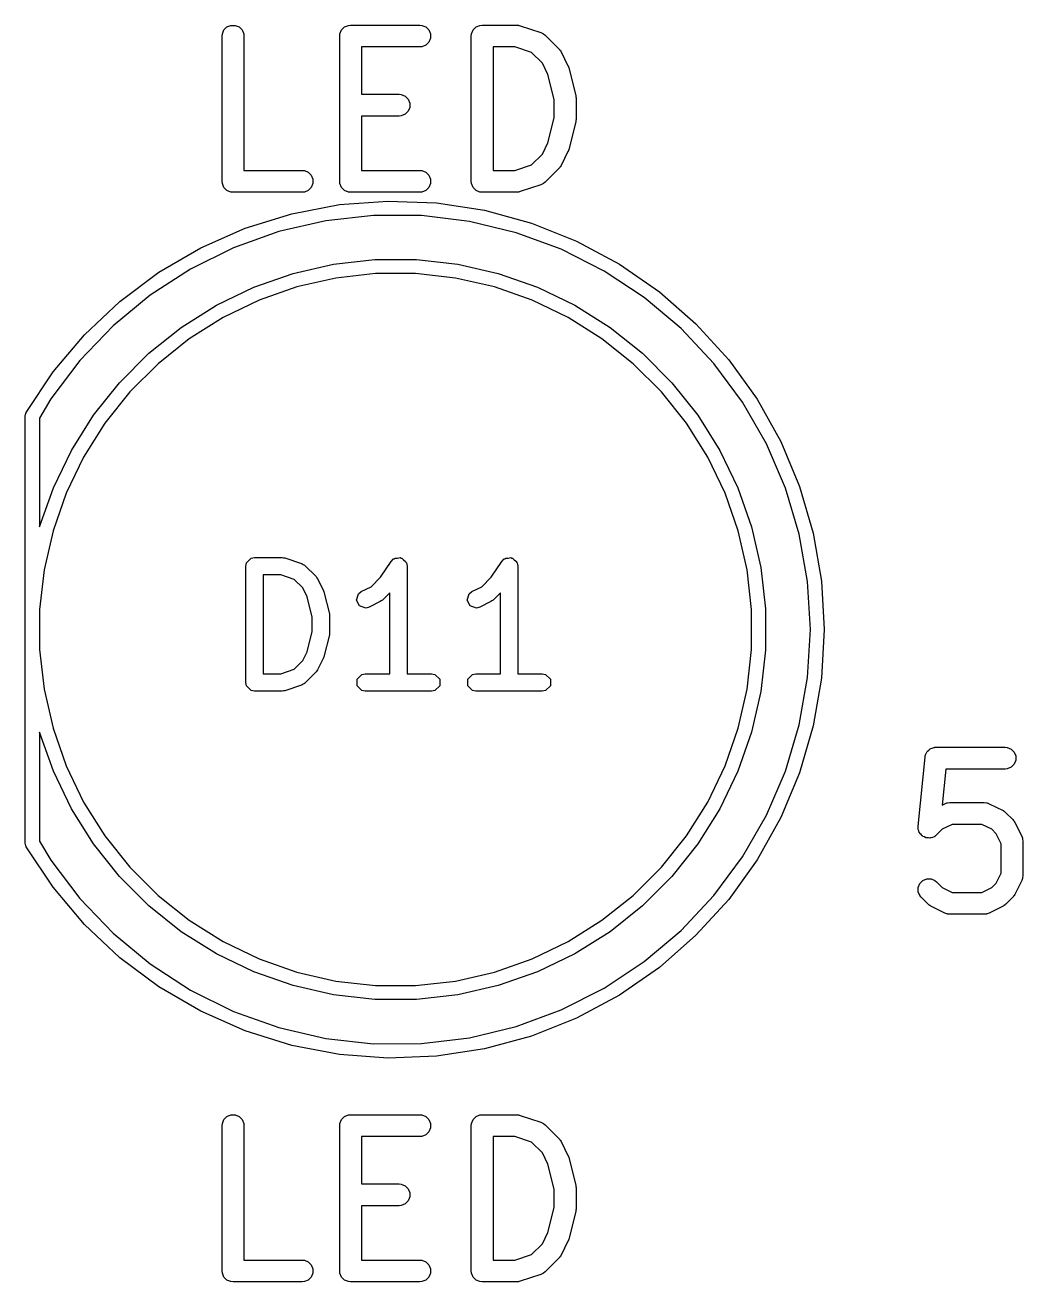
# Model space of a CAD drawing. Header units: millimetres. Extents: x 129 to 276, y -185 to -58.
# Drawn here: x 215.72 to 222.59, y -80.74 to -72.09 of the extents above; entities that cross this region are included whole.
import ezdxf

# ---------------------------------------------------------------- set-up
doc = ezdxf.new("R2010")
doc.units = ezdxf.units.MM
doc.layers.add('F.Fab', color=9, linetype='CONTINUOUS', true_color=0xafafaf)

msp = doc.modelspace()

# ---------------------------------------------------------------- linework, layer by layer
at = {"layer": 'F.Fab', "linetype": 'CONTINUOUS'}
for p, q in [((217.077393, -72.150187), (217.088592, -72.123151)), ((217.088592, -72.123151), (217.109284, -72.102459)), ((217.109284, -72.102459), (217.13632, -72.09126)), ((217.13632, -72.09126), (217.165584, -72.09126)), ((217.165584, -72.09126), (217.19262, -72.102459)), ((217.19262, -72.102459), (217.213312, -72.123151)), ((217.213312, -72.123151), (217.224511, -72.150187)), ((217.886917, -72.150187), (217.898116, -72.123151)), ((217.898116, -72.123151), (217.918808, -72.102459)), ((217.918808, -72.102459), (217.945844, -72.09126)), ((217.945844, -72.09126), (217.960476, -72.089819)), ((217.960476, -72.089819), (218.436666, -72.089819)), ((218.436666, -72.089819), (218.451298, -72.09126)), ((218.451298, -72.09126), (218.478334, -72.102459)), ((218.478334, -72.102459), (218.499026, -72.123151)), ((218.499026, -72.123151), (218.510225, -72.150187)), ((218.791679, -72.150187), (218.802878, -72.123151)), ((218.802878, -72.123151), (218.82357, -72.102459)), ((218.82357, -72.102459), (218.850606, -72.09126)), ((218.850606, -72.09126), (218.865238, -72.089819)), ((218.865238, -72.089819), (219.103333, -72.089819)), ((219.103333, -72.089819), (219.110738, -72.090548)), ((219.110738, -72.090548), (219.112713, -72.090408)), ((219.112713, -72.090408), (219.11531, -72.090998)), ((219.11531, -72.090998), (219.117965, -72.09126)), ((219.117965, -72.09126), (219.119796, -72.092018)), ((219.119796, -72.092018), (219.12705, -72.093668)), ((219.12705, -72.093668), (219.269907, -72.141287)), ((217.075952, -72.164819), (217.077393, -72.150187)), ((217.075952, -73.164819), (217.075952, -72.164819)), ((217.224511, -72.150187), (217.225952, -72.164819)), ((217.225952, -72.164819), (217.225952, -73.089819)), ((217.885476, -72.164819), (217.886917, -72.150187)), ((217.885476, -73.164819), (217.885476, -72.164819)), ((218.478334, -72.227179), (218.451298, -72.238378)), ((218.499026, -72.206487), (218.478334, -72.227179)), ((218.510225, -72.179451), (218.499026, -72.206487)), ((218.510225, -72.150187), (218.510225, -72.179451)), ((218.790238, -72.164819), (218.791679, -72.150187)), ((218.790238, -73.164819), (218.790238, -72.164819)), ((219.269907, -72.141287), (219.283332, -72.147281)), ((219.283332, -72.147281), (219.285367, -72.149046)), ((219.285367, -72.149046), (219.287858, -72.150078)), ((219.287858, -72.150078), (219.299223, -72.159405)), ((219.299223, -72.159405), (219.394461, -72.254643)), ((218.436666, -72.239819), (218.035476, -72.239819)), ((218.035476, -72.239819), (218.035476, -72.566009)), ((218.451298, -72.238378), (218.436666, -72.239819)), ((219.091163, -72.239819), (218.940238, -72.239819)), ((218.940238, -72.239819), (218.940238, -73.089819)), ((219.205676, -72.27799), (219.091163, -72.239819)), ((219.279789, -72.352103), (219.205676, -72.27799)), ((219.394461, -72.254643), (219.399181, -72.260393)), ((219.399181, -72.260393), (219.400678, -72.261692)), ((219.400678, -72.261692), (219.402097, -72.263946)), ((219.402097, -72.263946), (219.403789, -72.266008)), ((219.403789, -72.266008), (219.404547, -72.26784)), ((219.404547, -72.26784), (219.40851, -72.274135)), ((219.40851, -72.274135), (219.456129, -72.369373)), ((219.318282, -72.42909), (219.279789, -72.352103)), ((219.456129, -72.369373), (219.456538, -72.370442)), ((219.456538, -72.370442), (219.456861, -72.370878)), ((219.456861, -72.370878), (219.459053, -72.377014)), ((219.459053, -72.377014), (219.461384, -72.383104)), ((219.461384, -72.383104), (219.461422, -72.383644)), ((219.461422, -72.383644), (219.461808, -72.384724)), ((219.461808, -72.384724), (219.509427, -72.5752)), ((219.361666, -72.602624), (219.318282, -72.42909)), ((218.035476, -72.566009), (218.293809, -72.566009)), ((218.293809, -72.566009), (218.308441, -72.56745)), ((218.308441, -72.56745), (218.335477, -72.578649)), ((218.335477, -72.578649), (218.356169, -72.599341)), ((218.356169, -72.599341), (218.367368, -72.626377)), ((218.367368, -72.655641), (218.356169, -72.682677)), ((218.367368, -72.626377), (218.367368, -72.655641)), ((219.361666, -72.727013), (219.361666, -72.602624)), ((219.509427, -72.5752), (219.509802, -72.577736)), ((219.509802, -72.577736), (219.510225, -72.578758)), ((219.510225, -72.578758), (219.510767, -72.58427)), ((219.510767, -72.58427), (219.511577, -72.589744)), ((219.511577, -72.589744), (219.511414, -72.590836)), ((219.511414, -72.590836), (219.511666, -72.59339)), ((219.511666, -72.59339), (219.511666, -72.736247)), ((218.293809, -72.716009), (218.035476, -72.716009)), ((218.035476, -72.716009), (218.035476, -73.089819)), ((218.308441, -72.714568), (218.293809, -72.716009)), ((218.335477, -72.703369), (218.308441, -72.714568)), ((218.356169, -72.682677), (218.335477, -72.703369)), ((219.318282, -72.900547), (219.361666, -72.727013)), ((219.510767, -72.745366), (219.510225, -72.750879)), ((219.511577, -72.739893), (219.510767, -72.745366)), ((219.511666, -72.736247), (219.511414, -72.7388)), ((219.511414, -72.7388), (219.511577, -72.739893)), ((219.509427, -72.754437), (219.461808, -72.944913)), ((219.509802, -72.7519), (219.509427, -72.754437)), ((219.510225, -72.750879), (219.509802, -72.7519)), ((219.279788, -72.977534), (219.318282, -72.900547)), ((219.205676, -73.051647), (219.279788, -72.977534)), ((219.456129, -72.960264), (219.40851, -73.055502)), ((219.456538, -72.959194), (219.456129, -72.960264)), ((219.456861, -72.958759), (219.456538, -72.959194)), ((219.459053, -72.952622), (219.456861, -72.958759)), ((219.461384, -72.946533), (219.459053, -72.952622)), ((219.461422, -72.945992), (219.461384, -72.946533)), ((219.461808, -72.944913), (219.461422, -72.945992)), ((217.225952, -73.089819), (217.627142, -73.089819)), ((217.627142, -73.089819), (217.641774, -73.09126)), ((217.641774, -73.09126), (217.66881, -73.102459)), ((218.035476, -73.089819), (218.436666, -73.089819)), ((218.436666, -73.089819), (218.451298, -73.09126)), ((218.451298, -73.09126), (218.478334, -73.102459)), ((218.940238, -73.089819), (219.091163, -73.089819)), ((219.091163, -73.089819), (219.205676, -73.051647)), ((219.394462, -73.074993), (219.299223, -73.170233)), ((219.399179, -73.069244), (219.394462, -73.074993)), ((219.400678, -73.067945), (219.399179, -73.069244)), ((219.402099, -73.065686), (219.400678, -73.067945)), ((219.403789, -73.063628), (219.402099, -73.065686)), ((219.404546, -73.061798), (219.403789, -73.063628)), ((219.40851, -73.055502), (219.404546, -73.061798)), ((217.077393, -73.179451), (217.075952, -73.164819)), ((217.66881, -73.102459), (217.689502, -73.123151)), ((217.689502, -73.123151), (217.700701, -73.150187)), ((217.700701, -73.150187), (217.700701, -73.179451)), ((217.886917, -73.179451), (217.885476, -73.164819)), ((218.478334, -73.102459), (218.499026, -73.123151)), ((218.499026, -73.123151), (218.510225, -73.150187)), ((218.510225, -73.150187), (218.510225, -73.179451)), ((218.791679, -73.179451), (218.790238, -73.164819)), ((219.299223, -73.170233), (219.287858, -73.17956)), ((217.088592, -73.206487), (217.077393, -73.179451)), ((217.109284, -73.227179), (217.088592, -73.206487)), ((217.13632, -73.238378), (217.109284, -73.227179)), ((217.150952, -73.239819), (217.13632, -73.238378)), ((217.627142, -73.239819), (217.150952, -73.239819)), ((217.641774, -73.238378), (217.627142, -73.239819)), ((217.66881, -73.227179), (217.641774, -73.238378)), ((217.689502, -73.206487), (217.66881, -73.227179)), ((217.700701, -73.179451), (217.689502, -73.206487)), ((217.898116, -73.206487), (217.886917, -73.179451)), ((217.918808, -73.227179), (217.898116, -73.206487)), ((217.945844, -73.238378), (217.918808, -73.227179)), ((217.960476, -73.239819), (217.945844, -73.238378)), ((218.436666, -73.239819), (217.960476, -73.239819)), ((218.451298, -73.238378), (218.436666, -73.239819)), ((218.478334, -73.227179), (218.451298, -73.238378)), ((218.499026, -73.206487), (218.478334, -73.227179)), ((218.510225, -73.179451), (218.499026, -73.206487)), ((218.802878, -73.206487), (218.791679, -73.179451)), ((218.82357, -73.227179), (218.802878, -73.206487)), ((218.850606, -73.238378), (218.82357, -73.227179)), ((218.865238, -73.239819), (218.850606, -73.238378)), ((219.103333, -73.239819), (218.865238, -73.239819)), ((219.110738, -73.239089), (219.103333, -73.239819)), ((219.112713, -73.23923), (219.110738, -73.239089)), ((219.11531, -73.238639), (219.112713, -73.23923)), ((219.117965, -73.238378), (219.11531, -73.238639)), ((219.119796, -73.237619), (219.117965, -73.238378)), ((219.12705, -73.23597), (219.119796, -73.237619)), ((219.269907, -73.188351), (219.12705, -73.23597)), ((219.283332, -73.182357), (219.269907, -73.188351)), ((219.285367, -73.180591), (219.283332, -73.182357)), ((219.287858, -73.17956), (219.285367, -73.180591)), ((217.554604, -73.388059), (217.883294, -73.325456)), ((217.883294, -73.325456), (218.216959, -73.300477)), ((218.216959, -73.300477), (218.551306, -73.313443)), ((218.551306, -73.313443), (218.882034, -73.364187)), ((217.235117, -73.48748), (217.554604, -73.388059)), ((217.789002, -73.435982), (217.466523, -73.510569)), ((218.117946, -73.399222), (217.789002, -73.435982)), ((218.448934, -73.400783), (218.117946, -73.399222)), ((218.777517, -73.440644), (218.448934, -73.400783)), ((218.882034, -73.364187), (219.204888, -73.452057)), ((216.928945, -73.62244), (217.235117, -73.48748)), ((217.466523, -73.510569), (217.154846, -73.621981)), ((219.099277, -73.518269), (218.777517, -73.440644)), ((219.40989, -73.632615), (219.099277, -73.518269)), ((219.204888, -73.452057), (219.515716, -73.575922)), ((219.515716, -73.575922), (219.810517, -73.734189)), ((216.640024, -73.791204), (216.928945, -73.62244)), ((217.154846, -73.621981), (216.858158, -73.768719)), ((219.705181, -73.782144), (219.40989, -73.632615)), ((216.858158, -73.768719), (216.580449, -73.948811)), ((217.564069, -73.799661), (217.842859, -73.736029)), ((217.842859, -73.736029), (218.12702, -73.704012)), ((218.12702, -73.704012), (218.41298, -73.704012)), ((218.41298, -73.704012), (218.697141, -73.736029)), ((218.697141, -73.736029), (218.975931, -73.799661)), ((219.981179, -73.964848), (219.705181, -73.782144)), ((219.810517, -73.734189), (220.0855, -73.924821)), ((216.372073, -73.991599), (216.640024, -73.791204)), ((217.294157, -73.894107), (217.564069, -73.799661)), ((217.858963, -73.830811), (217.590684, -73.892043)), ((218.132411, -73.8), (217.858963, -73.830811)), ((218.407589, -73.8), (218.132411, -73.8)), ((218.681037, -73.830811), (218.407589, -73.8)), ((218.949316, -73.892043), (218.681037, -73.830811)), ((218.975931, -73.799661), (219.245843, -73.894107)), ((216.580449, -73.948811), (216.325452, -74.159836)), ((217.036517, -74.01818), (217.294157, -73.894107)), ((217.590684, -73.892043), (217.330948, -73.982929)), ((219.209052, -73.982929), (218.949316, -73.892043)), ((219.245843, -73.894107), (219.503483, -74.01818)), ((220.0855, -73.924821), (220.337127, -74.145366)), ((216.128538, -74.221049), (216.372073, -73.991599)), ((216.794388, -74.17032), (217.036517, -74.01818)), ((217.330948, -73.982929), (217.083022, -74.102324)), ((219.456978, -74.102324), (219.209052, -73.982929)), ((219.503483, -74.01818), (219.745612, -74.17032)), ((220.234175, -74.178268), (219.981179, -73.964848)), ((217.083022, -74.102324), (216.850022, -74.248728)), ((219.689978, -74.248728), (219.456978, -74.102324)), ((216.325452, -74.159836), (216.096593, -74.398958)), ((216.570816, -74.348612), (216.794388, -74.17032)), ((219.745612, -74.17032), (219.969184, -74.348612)), ((220.460768, -74.419538), (220.234175, -74.178268)), ((220.337127, -74.145366), (220.562161, -74.392986)), ((215.912553, -74.4766), (216.128538, -74.221049)), ((216.850022, -74.248728), (216.634879, -74.420299)), ((219.905121, -74.420299), (219.689978, -74.248728)), ((216.368612, -74.550816), (216.570816, -74.348612)), ((219.969184, -74.348612), (220.171388, -74.550816)), ((216.096593, -74.398958), (215.89695, -74.662962)), ((216.634879, -74.420299), (216.440299, -74.614879)), ((220.099701, -74.614879), (219.905121, -74.420299)), ((220.657912, -74.685414), (220.460768, -74.419538)), ((220.562161, -74.392986), (220.757706, -74.664497)), ((215.726897, -74.754966), (215.912553, -74.4766)), ((216.19032, -74.774388), (216.368612, -74.550816)), ((220.171388, -74.550816), (220.34968, -74.774388)), ((216.440299, -74.614879), (216.268728, -74.830022)), ((220.271272, -74.830022), (220.099701, -74.614879)), ((215.89695, -74.662962), (215.82, -74.793909)), ((220.822957, -74.97232), (220.657912, -74.685414)), ((220.757706, -74.664497), (220.921247, -74.956405)), ((215.72, -74.780306), (215.723806, -74.761172)), ((215.72, -77.719694), (215.72, -74.780306)), ((215.723806, -74.761172), (215.726014, -74.758963)), ((215.726014, -74.758963), (215.726897, -74.754966)), ((215.82, -74.793909), (215.82, -75.5431)), ((216.03818, -75.016517), (216.19032, -74.774388)), ((220.34968, -74.774388), (220.50182, -75.016517)), ((216.268728, -74.830022), (216.122324, -75.063022)), ((220.417676, -75.063022), (220.271272, -74.830022)), ((220.953684, -75.276402), (220.822957, -74.97232)), ((220.921247, -74.956405), (221.050681, -75.264955)), ((215.914107, -75.274157), (216.03818, -75.016517)), ((216.122324, -75.063022), (216.002929, -75.310948)), ((220.537071, -75.310948), (220.417676, -75.063022)), ((220.50182, -75.016517), (220.625893, -75.274157)), ((215.82, -75.5431), (215.914107, -75.274157)), ((216.002929, -75.310948), (215.912043, -75.570684)), ((220.627957, -75.570684), (220.537071, -75.310948)), ((220.625893, -75.274157), (220.720339, -75.544069)), ((221.048337, -75.593572), (220.953684, -75.276402)), ((221.050681, -75.264955), (221.144342, -75.586178)), ((215.912043, -75.570684), (215.850811, -75.838963)), ((220.689189, -75.838963), (220.627957, -75.570684)), ((220.720339, -75.544069), (220.783971, -75.822859)), ((221.105642, -75.919565), (221.048337, -75.593572)), ((221.144342, -75.586178), (221.201024, -75.91594)), ((217.243138, -75.790894), (217.27561, -75.758422)), ((217.27561, -75.758422), (217.298571, -75.753855)), ((217.298571, -75.753855), (217.489047, -75.753855)), ((217.489047, -75.753855), (217.49848, -75.755731)), ((217.49848, -75.755731), (217.508021, -75.756934)), ((217.508021, -75.756934), (217.622307, -75.795029)), ((218.239124, -75.780573), (218.255661, -75.764001)), ((218.255661, -75.764001), (218.261718, -75.762789)), ((218.261718, -75.762789), (218.266086, -75.758422)), ((218.266086, -75.758422), (218.283559, -75.758422)), ((218.283559, -75.758422), (218.300691, -75.754996)), ((218.300691, -75.754996), (218.30583, -75.758422)), ((218.30583, -75.758422), (218.312008, -75.758422)), ((218.312008, -75.758422), (218.324363, -75.770777)), ((218.324363, -75.770777), (218.338901, -75.780469)), ((219.001029, -75.780573), (219.017566, -75.764001)), ((219.017566, -75.764001), (219.023623, -75.762789)), ((219.023623, -75.762789), (219.027991, -75.758422)), ((219.027991, -75.758422), (219.045464, -75.758422)), ((219.045464, -75.758422), (219.062596, -75.754996)), ((219.062596, -75.754996), (219.067735, -75.758422)), ((219.067735, -75.758422), (219.073913, -75.758422)), ((219.073913, -75.758422), (219.086268, -75.770777)), ((219.086268, -75.770777), (219.100806, -75.780469)), ((215.850811, -75.838963), (215.82, -76.112411)), ((217.238571, -75.813855), (217.243138, -75.790894)), ((217.238571, -76.613855), (217.238571, -75.813855)), ((217.622307, -75.795029), (217.624917, -75.796517)), ((217.624917, -75.796517), (217.626294, -75.796517)), ((217.626294, -75.796517), (217.634283, -75.801855)), ((217.634283, -75.801855), (217.642645, -75.806622)), ((217.642645, -75.806622), (217.643261, -75.807855)), ((217.643261, -75.807855), (217.645759, -75.809524)), ((217.645759, -75.809524), (217.721949, -75.885714)), ((218.166227, -75.889916), (218.239124, -75.780573)), ((218.338901, -75.780469), (218.340112, -75.786526)), ((218.340112, -75.786526), (218.34448, -75.790894)), ((218.34448, -75.790894), (218.349047, -75.813855)), ((218.349047, -75.813855), (218.349047, -76.553855)), ((218.928132, -75.889916), (219.001029, -75.780573)), ((219.100806, -75.780469), (219.102017, -75.786526)), ((219.102017, -75.786526), (219.106385, -75.790894)), ((219.106385, -75.790894), (219.110952, -75.813855)), ((219.110952, -75.813855), (219.110952, -76.553855)), ((220.72, -76.112411), (220.689189, -75.838963)), ((220.783971, -75.822859), (220.815988, -76.10702)), ((217.47931, -75.873855), (217.358571, -75.873855)), ((217.358571, -75.873855), (217.358571, -76.553855)), ((217.570923, -75.904392), (217.47931, -75.873855)), ((217.630209, -75.963678), (217.570923, -75.904392)), ((217.721949, -75.885714), (217.727286, -75.893701)), ((217.727286, -75.893701), (217.733189, -75.901307)), ((217.733189, -75.901307), (217.771284, -75.977499)), ((218.101124, -75.955019), (218.166227, -75.889916)), ((218.863029, -75.955019), (218.928132, -75.889916)), ((221.12483, -76.25), (221.105642, -75.919565)), ((221.201024, -75.91594), (221.22, -76.25)), ((217.661008, -76.025276), (217.630209, -75.963678)), ((217.695714, -76.164096), (217.661008, -76.025276)), ((217.771284, -75.977499), (217.77302, -75.983838)), ((217.77302, -75.983838), (217.775826, -75.989779)), ((217.775826, -75.989779), (217.813923, -76.14216)), ((218.000626, -76.046679), (218.015148, -76.003113)), ((218.015148, -76.003113), (218.033642, -75.98876)), ((218.033642, -75.98876), (218.101124, -75.955019)), ((218.229047, -75.996802), (218.179093, -76.046757)), ((218.229047, -76.553855), (218.229047, -75.996802)), ((218.762531, -76.046679), (218.777053, -76.003113)), ((218.777053, -76.003113), (218.795547, -75.98876)), ((218.795547, -75.98876), (218.863029, -75.955019)), ((218.990952, -75.996802), (218.940998, -76.046757)), ((218.990952, -76.553855), (218.990952, -75.996802)), ((215.82, -76.112411), (215.82, -76.387589)), ((218.021162, -76.087753), (218.000626, -76.046679)), ((218.064728, -76.102275), (218.021162, -76.087753)), ((218.087308, -76.096092), (218.064728, -76.102275)), ((218.163499, -76.057997), (218.087308, -76.096092)), ((218.171098, -76.052099), (218.163499, -76.057997)), ((218.179093, -76.046757), (218.171098, -76.052099)), ((218.783067, -76.087753), (218.762531, -76.046679)), ((218.826633, -76.102275), (218.783067, -76.087753)), ((218.849213, -76.096092), (218.826633, -76.102275)), ((218.925404, -76.057997), (218.849213, -76.096092)), ((218.933003, -76.052099), (218.925404, -76.057997)), ((218.940998, -76.046757), (218.933003, -76.052099)), ((220.72, -76.387589), (220.72, -76.112411)), ((220.815988, -76.10702), (220.815988, -76.39298)), ((217.695714, -76.263613), (217.695714, -76.164096)), ((217.813923, -76.14216), (217.81428, -76.149504)), ((217.81428, -76.149504), (217.815714, -76.156712)), ((217.815714, -76.156712), (217.815714, -76.270998)), ((217.661008, -76.402432), (217.695714, -76.263613)), ((217.813923, -76.28555), (217.775826, -76.437931)), ((217.81428, -76.278205), (217.813923, -76.28555)), ((217.815714, -76.270998), (217.81428, -76.278205)), ((221.105642, -76.580435), (221.12483, -76.25)), ((221.22, -76.25), (221.201024, -76.58406)), ((215.82, -76.387589), (215.850811, -76.661037)), ((217.570921, -76.523318), (217.63021, -76.46403)), ((217.63021, -76.46403), (217.661008, -76.402432)), ((217.771284, -76.450212), (217.733189, -76.526402)), ((217.77302, -76.44387), (217.771284, -76.450212)), ((217.775826, -76.437931), (217.77302, -76.44387)), ((220.689189, -76.661037), (220.72, -76.387589)), ((220.815988, -76.39298), (220.783971, -76.677141)), ((217.47931, -76.553855), (217.570921, -76.523318)), ((217.72195, -76.541995), (217.64576, -76.618186)), ((217.727293, -76.533998), (217.72195, -76.541995)), ((217.733189, -76.526402), (217.727293, -76.533998)), ((217.243138, -76.636816), (217.238571, -76.613855)), ((217.27561, -76.669288), (217.243138, -76.636816)), ((217.358571, -76.553855), (217.47931, -76.553855)), ((217.622307, -76.632681), (217.508021, -76.670776)), ((217.624917, -76.631193), (217.622307, -76.632681)), ((217.626295, -76.631193), (217.624917, -76.631193)), ((217.63429, -76.62585), (217.626295, -76.631193)), ((217.642645, -76.621088), (217.63429, -76.62585)), ((217.643261, -76.619855), (217.642645, -76.621088)), ((217.64576, -76.618186), (217.643261, -76.619855)), ((218.005042, -76.590894), (218.037514, -76.558422)), ((218.005042, -76.636816), (218.005042, -76.590894)), ((218.037514, -76.669288), (218.005042, -76.636816)), ((218.037514, -76.558422), (218.060475, -76.553855)), ((218.060475, -76.553855), (218.229047, -76.553855)), ((218.349047, -76.553855), (218.517618, -76.553855)), ((218.517618, -76.553855), (218.540579, -76.558422)), ((218.540579, -76.558422), (218.573051, -76.590894)), ((218.573051, -76.636816), (218.540579, -76.669288)), ((218.573051, -76.590894), (218.573051, -76.636816)), ((218.766947, -76.590894), (218.799419, -76.558422)), ((218.766947, -76.636816), (218.766947, -76.590894)), ((218.799419, -76.669288), (218.766947, -76.636816)), ((218.799419, -76.558422), (218.82238, -76.553855)), ((218.82238, -76.553855), (218.990952, -76.553855)), ((219.110952, -76.553855), (219.279523, -76.553855)), ((219.279523, -76.553855), (219.302484, -76.558422)), ((219.302484, -76.558422), (219.334956, -76.590894)), ((219.334956, -76.636816), (219.302484, -76.669288)), ((219.334956, -76.590894), (219.334956, -76.636816)), ((221.048337, -76.906428), (221.105642, -76.580435)), ((221.201024, -76.58406), (221.144342, -76.913822)), ((215.850811, -76.661037), (215.912043, -76.929316)), ((217.298571, -76.673855), (217.27561, -76.669288)), ((217.489047, -76.673855), (217.298571, -76.673855)), ((217.49848, -76.671978), (217.489047, -76.673855)), ((217.508021, -76.670776), (217.49848, -76.671978)), ((218.060475, -76.673855), (218.037514, -76.669288)), ((218.517618, -76.673855), (218.060475, -76.673855)), ((218.540579, -76.669288), (218.517618, -76.673855)), ((218.82238, -76.673855), (218.799419, -76.669288)), ((219.279523, -76.673855), (218.82238, -76.673855)), ((219.302484, -76.669288), (219.279523, -76.673855)), ((220.627957, -76.929316), (220.689189, -76.661037)), ((220.783971, -76.677141), (220.720339, -76.955931)), ((215.914107, -77.225843), (215.82, -76.956899)), ((215.82, -76.956899), (215.82, -77.70609)), ((215.912043, -76.929316), (216.002929, -77.189052)), ((220.537071, -77.189052), (220.627957, -76.929316)), ((220.720339, -76.955931), (220.625893, -77.225843)), ((220.953684, -77.223598), (221.048337, -76.906428)), ((221.144342, -76.913822), (221.050681, -77.235045)), ((221.946427, -77.072459), (221.949915, -77.071013)), ((221.949915, -77.071013), (221.952839, -77.068622)), ((221.952839, -77.068622), (221.963336, -77.065454)), ((221.963336, -77.065454), (221.973463, -77.06126)), ((221.973463, -77.06126), (221.979068, -77.060707)), ((221.979068, -77.060707), (221.980855, -77.060169)), ((221.980855, -77.060169), (221.982683, -77.060351)), ((221.982683, -77.060351), (221.988095, -77.059819)), ((221.988095, -77.059819), (222.464285, -77.059819)), ((222.464285, -77.059819), (222.478917, -77.06126)), ((222.478917, -77.06126), (222.505953, -77.072459)), ((221.865848, -77.603546), (221.913467, -77.127356)), ((221.913467, -77.127356), (221.914536, -77.122023)), ((221.914536, -77.120187), (221.915249, -77.118464)), ((221.914536, -77.122023), (221.914536, -77.120187)), ((221.915249, -77.118464), (221.916357, -77.11294)), ((221.916357, -77.11294), (221.921539, -77.10328)), ((221.921539, -77.10328), (221.925735, -77.093151)), ((221.925735, -77.093151), (221.928406, -77.090479)), ((221.928406, -77.090479), (221.930191, -77.087153)), ((221.930191, -77.087153), (221.938673, -77.080212)), ((221.938673, -77.080212), (221.946427, -77.072459)), ((222.505953, -77.072459), (222.526645, -77.093151)), ((222.526645, -77.093151), (222.537844, -77.120187)), ((222.537844, -77.149451), (222.526645, -77.176487)), ((222.537844, -77.120187), (222.537844, -77.149451)), ((216.03818, -77.483483), (215.914107, -77.225843)), ((216.002929, -77.189052), (216.122324, -77.436978)), ((220.417676, -77.436978), (220.537071, -77.189052)), ((220.625893, -77.225843), (220.50182, -77.483483)), ((220.822957, -77.52768), (220.953684, -77.223598)), ((221.050681, -77.235045), (220.921247, -77.543595)), ((222.055969, -77.209819), (222.03115, -77.458009)), ((222.464285, -77.209819), (222.055969, -77.209819)), ((222.478917, -77.208378), (222.464285, -77.209819)), ((222.505953, -77.197179), (222.478917, -77.208378)), ((222.526645, -77.176487), (222.505953, -77.197179)), ((216.19032, -77.725612), (216.03818, -77.483483)), ((216.122324, -77.436978), (216.268728, -77.669978)), ((220.271272, -77.669978), (220.417676, -77.436978)), ((220.50182, -77.483483), (220.34968, -77.725612)), ((222.03115, -77.458009), (222.049792, -77.448689)), ((222.049792, -77.448689), (222.063523, -77.443434)), ((222.063523, -77.443434), (222.066212, -77.443242)), ((222.066212, -77.443242), (222.068701, -77.442212)), ((222.068701, -77.442212), (222.083333, -77.440771)), ((222.083333, -77.440771), (222.321428, -77.440771)), ((222.321428, -77.440771), (222.33606, -77.442212)), ((222.33606, -77.442212), (222.338549, -77.443243)), ((222.338549, -77.443243), (222.341237, -77.443434)), ((222.341237, -77.443434), (222.354969, -77.448689)), ((222.354969, -77.448689), (222.450207, -77.496308)), ((222.450207, -77.496308), (222.456506, -77.500272)), ((222.456506, -77.500272), (222.458334, -77.50103)), ((222.458334, -77.50103), (222.46039, -77.502718)), ((222.46039, -77.502718), (222.46265, -77.50414)), ((220.657912, -77.814586), (220.822957, -77.52768)), ((220.921247, -77.543595), (220.757706, -77.835503)), ((222.46265, -77.50414), (222.463949, -77.505638)), ((222.463949, -77.505638), (222.469699, -77.510357)), ((222.469699, -77.510357), (222.517318, -77.557976)), ((222.517318, -77.557976), (222.522036, -77.563725)), ((222.522036, -77.563725), (222.523535, -77.565025)), ((222.523535, -77.565025), (222.524956, -77.567284)), ((222.524956, -77.567284), (222.526645, -77.569341)), ((222.526645, -77.569341), (222.527402, -77.571168)), ((222.527402, -77.571168), (222.531367, -77.577468)), ((222.531367, -77.577468), (222.578986, -77.672706)), ((216.268728, -77.669978), (216.440299, -77.885121)), ((220.099701, -77.885121), (220.271272, -77.669978)), ((221.865826, -77.618249), (221.865848, -77.603546)), ((221.866917, -77.621864), (221.865826, -77.618249)), ((221.866917, -77.62564), (221.866917, -77.621864)), ((221.871111, -77.635765), (221.866917, -77.62564)), ((221.874279, -77.646265), (221.871111, -77.635765)), ((221.87667, -77.649188), (221.874279, -77.646265)), ((221.878116, -77.652677), (221.87667, -77.649188)), ((221.885869, -77.66043), (221.878116, -77.652677)), ((221.89281, -77.668913), (221.885869, -77.66043)), ((221.896136, -77.670697), (221.89281, -77.668913)), ((221.898808, -77.673369), (221.896136, -77.670697)), ((221.908935, -77.677564), (221.898808, -77.673369)), ((221.978655, -77.674814), (221.975732, -77.677206)), ((221.982144, -77.673369), (221.978655, -77.674814)), ((221.993509, -77.664042), (221.982144, -77.673369)), ((222.032522, -77.625029), (221.993509, -77.664042)), ((222.101038, -77.590771), (222.032522, -77.625029)), ((222.303723, -77.590771), (222.101038, -77.590771)), ((222.372239, -77.625029), (222.303723, -77.590771)), ((222.402646, -77.655436), (222.372239, -77.625029)), ((222.436904, -77.723952), (222.402646, -77.655436)), ((222.578986, -77.672706), (222.584241, -77.686437)), ((215.723806, -77.738828), (215.72, -77.719694)), ((215.726014, -77.741036), (215.723806, -77.738828)), ((215.726897, -77.745034), (215.726014, -77.741036)), ((215.912553, -78.0234), (215.726897, -77.745034)), ((215.82, -77.70609), (215.89695, -77.837038)), ((216.368612, -77.949184), (216.19032, -77.725612)), ((220.34968, -77.725612), (220.171388, -77.949184)), ((221.918597, -77.682747), (221.908935, -77.677564)), ((221.922356, -77.683122), (221.918597, -77.682747)), ((221.925845, -77.684568), (221.922356, -77.683122)), ((221.936806, -77.684568), (221.925845, -77.684568)), ((221.947716, -77.685659), (221.936806, -77.684568)), ((221.951332, -77.684568), (221.947716, -77.685659)), ((221.955107, -77.684568), (221.951332, -77.684568)), ((221.965232, -77.680373), (221.955107, -77.684568)), ((221.975732, -77.677206), (221.965232, -77.680373)), ((222.436904, -77.926637), (222.436904, -77.723952)), ((222.584241, -77.686437), (222.584432, -77.689126)), ((222.584432, -77.689126), (222.585463, -77.691615)), ((222.585463, -77.691615), (222.586904, -77.706247)), ((222.586904, -77.706247), (222.586904, -77.944342)), ((215.89695, -77.837038), (216.096593, -78.101042)), ((220.460768, -78.080462), (220.657912, -77.814586)), ((220.757706, -77.835503), (220.562161, -78.107014)), ((216.440299, -77.885121), (216.634879, -78.079701)), ((219.905121, -78.079701), (220.099701, -77.885121)), ((222.402645, -77.995153), (222.436904, -77.926637)), ((216.570816, -78.151388), (216.368612, -77.949184)), ((220.171388, -77.949184), (219.969184, -78.151388)), ((221.866917, -78.024948), (221.878116, -77.997912)), ((221.878116, -77.997912), (221.898809, -77.977219)), ((221.898809, -77.977219), (221.925845, -77.966021)), ((221.925845, -77.966021), (221.955108, -77.966021)), ((221.955108, -77.966021), (221.982144, -77.97722)), ((221.982144, -77.97722), (221.99351, -77.986548)), ((221.99351, -77.986548), (222.032522, -78.025561)), ((222.372238, -78.025561), (222.402645, -77.995153)), ((222.578986, -77.977883), (222.531367, -78.073121)), ((222.584241, -77.964152), (222.578986, -77.977883)), ((222.584432, -77.961462), (222.584241, -77.964152)), ((222.585463, -77.958974), (222.584432, -77.961462)), ((222.586904, -77.944342), (222.585463, -77.958974)), ((216.128538, -78.278951), (215.912553, -78.0234)), ((216.096593, -78.101042), (216.325452, -78.340164)), ((216.634879, -78.079701), (216.850022, -78.251272)), ((219.689978, -78.251272), (219.905121, -78.079701)), ((220.234175, -78.321732), (220.460768, -78.080462)), ((220.562161, -78.107014), (220.337127, -78.354634)), ((221.866917, -78.054211), (221.866917, -78.024948)), ((221.878115, -78.081247), (221.866917, -78.054211)), ((221.887442, -78.092612), (221.878115, -78.081247)), ((221.935061, -78.140232), (221.887442, -78.092612)), ((222.032522, -78.025561), (222.101038, -78.059819)), ((222.101038, -78.059819), (222.303723, -78.059819)), ((222.303723, -78.059819), (222.372238, -78.025561)), ((222.517318, -78.092613), (222.4697, -78.140232)), ((222.522036, -78.086863), (222.517318, -78.092613)), ((222.523535, -78.085564), (222.522036, -78.086863)), ((222.524956, -78.083305), (222.523535, -78.085564)), ((222.526646, -78.081247), (222.524956, -78.083305)), ((222.527403, -78.079417), (222.526646, -78.081247)), ((222.531367, -78.073121), (222.527403, -78.079417)), ((216.794388, -78.32968), (216.570816, -78.151388)), ((219.969184, -78.151388), (219.745612, -78.32968)), ((221.94081, -78.14495), (221.935061, -78.140232)), ((221.942111, -78.14645), (221.94081, -78.14495)), ((221.94437, -78.147872), (221.942111, -78.14645)), ((221.946427, -78.14956), (221.94437, -78.147872)), ((221.948254, -78.150317), (221.946427, -78.14956)), ((221.954554, -78.154282), (221.948254, -78.150317)), ((222.049792, -78.201901), (221.954554, -78.154282)), ((222.450207, -78.154282), (222.354969, -78.201901)), ((222.456506, -78.150317), (222.450207, -78.154282)), ((222.458334, -78.14956), (222.456506, -78.150317)), ((222.46039, -78.147872), (222.458334, -78.14956)), ((222.46265, -78.14645), (222.46039, -78.147872)), ((222.46395, -78.14495), (222.46265, -78.14645)), ((222.4697, -78.140232), (222.46395, -78.14495)), ((216.372073, -78.508401), (216.128538, -78.278951)), ((216.850022, -78.251272), (217.083022, -78.397676)), ((219.456978, -78.397676), (219.689978, -78.251272)), ((222.063523, -78.207156), (222.049792, -78.201901)), ((222.066212, -78.207347), (222.063523, -78.207156)), ((222.068701, -78.208378), (222.066212, -78.207347)), ((222.083333, -78.209819), (222.068701, -78.208378)), ((222.321428, -78.209819), (222.083333, -78.209819)), ((222.33606, -78.208378), (222.321428, -78.209819)), ((222.338549, -78.207346), (222.33606, -78.208378)), ((222.341237, -78.207156), (222.338549, -78.207346)), ((222.354969, -78.201901), (222.341237, -78.207156)), ((216.325452, -78.340164), (216.580449, -78.551189)), ((217.036517, -78.48182), (216.794388, -78.32968)), ((219.745612, -78.32968), (219.503483, -78.48182)), ((219.981179, -78.535152), (220.234175, -78.321732)), ((220.337127, -78.354634), (220.0855, -78.575179)), ((217.083022, -78.397676), (217.330948, -78.517071)), ((219.209052, -78.517071), (219.456978, -78.397676)), ((216.640024, -78.708796), (216.372073, -78.508401)), ((217.294157, -78.605893), (217.036517, -78.48182)), ((217.330948, -78.517071), (217.590684, -78.607957)), ((218.949316, -78.607957), (219.209052, -78.517071)), ((219.503483, -78.48182), (219.245843, -78.605893)), ((219.705181, -78.717856), (219.981179, -78.535152)), ((216.580449, -78.551189), (216.858158, -78.731281)), ((217.564069, -78.700339), (217.294157, -78.605893)), ((217.590684, -78.607957), (217.858963, -78.669189)), ((218.681037, -78.669189), (218.949316, -78.607957)), ((219.245843, -78.605893), (218.975931, -78.700339)), ((220.0855, -78.575179), (219.810517, -78.765811)), ((216.928945, -78.87756), (216.640024, -78.708796)), ((217.842859, -78.763971), (217.564069, -78.700339)), ((217.858963, -78.669189), (218.132411, -78.7)), ((218.132411, -78.7), (218.407589, -78.7)), ((218.407589, -78.7), (218.681037, -78.669189)), ((218.975931, -78.700339), (218.697141, -78.763971)), ((216.858158, -78.731281), (217.154846, -78.878019)), ((218.12702, -78.795988), (217.842859, -78.763971)), ((218.41298, -78.795988), (218.12702, -78.795988)), ((218.697141, -78.763971), (218.41298, -78.795988)), ((219.40989, -78.867385), (219.705181, -78.717856)), ((219.810517, -78.765811), (219.515716, -78.924078)), ((217.235117, -79.01252), (216.928945, -78.87756)), ((217.154846, -78.878019), (217.466523, -78.989431)), ((219.099277, -78.981731), (219.40989, -78.867385)), ((219.515716, -78.924078), (219.204888, -79.047943)), ((217.554604, -79.111941), (217.235117, -79.01252)), ((217.466523, -78.989431), (217.789002, -79.064018)), ((218.448934, -79.099217), (218.777517, -79.059356)), ((218.777517, -79.059356), (219.099277, -78.981731)), ((219.204888, -79.047943), (218.882034, -79.135813)), ((217.883294, -79.174544), (217.554604, -79.111941)), ((217.789002, -79.064018), (218.117946, -79.100778)), ((218.117946, -79.100778), (218.448934, -79.099217)), ((218.882034, -79.135813), (218.551306, -79.186557)), ((218.216959, -79.199523), (217.883294, -79.174544)), ((218.551306, -79.186557), (218.216959, -79.199523)), ((217.075952, -79.664819), (217.077393, -79.650187)), ((217.075952, -80.664819), (217.075952, -79.664819)), ((217.077393, -79.650187), (217.088592, -79.623151)), ((217.088592, -79.623151), (217.109284, -79.602459)), ((217.109284, -79.602459), (217.13632, -79.59126)), ((217.13632, -79.59126), (217.165584, -79.59126)), ((217.165584, -79.59126), (217.19262, -79.602459)), ((217.19262, -79.602459), (217.213312, -79.623151)), ((217.213312, -79.623151), (217.224511, -79.650187)), ((217.224511, -79.650187), (217.225952, -79.664819)), ((217.225952, -79.664819), (217.225952, -80.589819)), ((217.885476, -79.664819), (217.886917, -79.650187)), ((217.885476, -80.664819), (217.885476, -79.664819)), ((217.886917, -79.650187), (217.898116, -79.623151)), ((217.898116, -79.623151), (217.918808, -79.602459)), ((217.918808, -79.602459), (217.945844, -79.59126)), ((217.945844, -79.59126), (217.960476, -79.589819)), ((217.960476, -79.589819), (218.436666, -79.589819)), ((218.436666, -79.589819), (218.451298, -79.59126)), ((218.451298, -79.59126), (218.478334, -79.602459)), ((218.478334, -79.602459), (218.499026, -79.623151)), ((218.499026, -79.623151), (218.510225, -79.650187)), ((218.510225, -79.650187), (218.510225, -79.679451)), ((218.790238, -79.664819), (218.791679, -79.650187)), ((218.790238, -80.664819), (218.790238, -79.664819)), ((218.791679, -79.650187), (218.802878, -79.623151)), ((218.802878, -79.623151), (218.82357, -79.602459)), ((218.82357, -79.602459), (218.850606, -79.59126)), ((218.850606, -79.59126), (218.865238, -79.589819)), ((218.865238, -79.589819), (219.103333, -79.589819)), ((219.103333, -79.589819), (219.110738, -79.590548)), ((219.110738, -79.590548), (219.112713, -79.590408)), ((219.112713, -79.590408), (219.11531, -79.590998)), ((219.11531, -79.590998), (219.117965, -79.59126)), ((219.117965, -79.59126), (219.119796, -79.592018)), ((219.119796, -79.592018), (219.12705, -79.593668)), ((219.12705, -79.593668), (219.269907, -79.641287)), ((219.269907, -79.641287), (219.283332, -79.647281)), ((219.283332, -79.647281), (219.285367, -79.649046)), ((219.285367, -79.649046), (219.287858, -79.650078)), ((219.287858, -79.650078), (219.299223, -79.659405)), ((219.299223, -79.659405), (219.394461, -79.754643)), ((218.436666, -79.739819), (218.035476, -79.739819)), ((218.035476, -79.739819), (218.035476, -80.066009)), ((218.451298, -79.738378), (218.436666, -79.739819)), ((218.478334, -79.727179), (218.451298, -79.738378)), ((218.499026, -79.706487), (218.478334, -79.727179)), ((218.510225, -79.679451), (218.499026, -79.706487)), ((219.091163, -79.739819), (218.940238, -79.739819)), ((218.940238, -79.739819), (218.940238, -80.589819)), ((219.205676, -79.77799), (219.091163, -79.739819)), ((219.279789, -79.852103), (219.205676, -79.77799)), ((219.394461, -79.754643), (219.399181, -79.760393)), ((219.399181, -79.760393), (219.400678, -79.761692)), ((219.400678, -79.761692), (219.402097, -79.763946)), ((219.402097, -79.763946), (219.403789, -79.766008)), ((219.403789, -79.766008), (219.404547, -79.76784)), ((219.404547, -79.76784), (219.40851, -79.774135)), ((219.40851, -79.774135), (219.456129, -79.869373)), ((219.318282, -79.92909), (219.279789, -79.852103)), ((219.456129, -79.869373), (219.456538, -79.870442)), ((219.456538, -79.870442), (219.456861, -79.870878)), ((219.456861, -79.870878), (219.459053, -79.877014)), ((219.459053, -79.877014), (219.461384, -79.883104)), ((219.461384, -79.883104), (219.461422, -79.883644)), ((219.461422, -79.883644), (219.461808, -79.884724)), ((219.461808, -79.884724), (219.509427, -80.0752)), ((219.361666, -80.102624), (219.318282, -79.92909)), ((218.035476, -80.066009), (218.293809, -80.066009)), ((218.293809, -80.066009), (218.308441, -80.06745)), ((218.308441, -80.06745), (218.335477, -80.078649)), ((218.335477, -80.078649), (218.356169, -80.099341)), ((219.509427, -80.0752), (219.509802, -80.077736)), ((219.509802, -80.077736), (219.510225, -80.078758)), ((219.510225, -80.078758), (219.510767, -80.08427)), ((219.510767, -80.08427), (219.511577, -80.089744)), ((219.511577, -80.089744), (219.511414, -80.090836)), ((219.511414, -80.090836), (219.511666, -80.09339)), ((219.511666, -80.09339), (219.511666, -80.236247)), ((218.356169, -80.182677), (218.335477, -80.203369)), ((218.356169, -80.099341), (218.367368, -80.126377)), ((218.367368, -80.155641), (218.356169, -80.182677)), ((218.367368, -80.126377), (218.367368, -80.155641)), ((219.361666, -80.227013), (219.361666, -80.102624)), ((218.293809, -80.216009), (218.035476, -80.216009)), ((218.035476, -80.216009), (218.035476, -80.589819)), ((218.308441, -80.214568), (218.293809, -80.216009)), ((218.335477, -80.203369), (218.308441, -80.214568)), ((219.318282, -80.400547), (219.361666, -80.227013)), ((219.509427, -80.254437), (219.461808, -80.444913)), ((219.509802, -80.2519), (219.509427, -80.254437)), ((219.510225, -80.250879), (219.509802, -80.2519)), ((219.510767, -80.245366), (219.510225, -80.250879)), ((219.511577, -80.239893), (219.510767, -80.245366)), ((219.511666, -80.236247), (219.511414, -80.2388)), ((219.511414, -80.2388), (219.511577, -80.239893)), ((219.279788, -80.477534), (219.318282, -80.400547)), ((219.461808, -80.444913), (219.461422, -80.445992)), ((219.205676, -80.551647), (219.279788, -80.477534)), ((219.456129, -80.460264), (219.40851, -80.555502)), ((219.456538, -80.459194), (219.456129, -80.460264)), ((219.456861, -80.458759), (219.456538, -80.459194)), ((219.459053, -80.452622), (219.456861, -80.458759)), ((219.461384, -80.446533), (219.459053, -80.452622)), ((219.461422, -80.445992), (219.461384, -80.446533)), ((217.225952, -80.589819), (217.627142, -80.589819)), ((217.627142, -80.589819), (217.641774, -80.59126)), ((217.641774, -80.59126), (217.66881, -80.602459)), ((217.66881, -80.602459), (217.689502, -80.623151)), ((218.035476, -80.589819), (218.436666, -80.589819)), ((218.436666, -80.589819), (218.451298, -80.59126)), ((218.451298, -80.59126), (218.478334, -80.602459)), ((218.478334, -80.602459), (218.499026, -80.623151)), ((218.940238, -80.589819), (219.091163, -80.589819)), ((219.091163, -80.589819), (219.205676, -80.551647)), ((219.394462, -80.574993), (219.299223, -80.670233)), ((219.399179, -80.569244), (219.394462, -80.574993)), ((219.400678, -80.567945), (219.399179, -80.569244)), ((219.402099, -80.565686), (219.400678, -80.567945)), ((219.403789, -80.563628), (219.402099, -80.565686)), ((219.404546, -80.561798), (219.403789, -80.563628)), ((219.40851, -80.555502), (219.404546, -80.561798)), ((217.077393, -80.679451), (217.075952, -80.664819)), ((217.088592, -80.706487), (217.077393, -80.679451)), ((217.689502, -80.623151), (217.700701, -80.650187)), ((217.700701, -80.679451), (217.689502, -80.706487)), ((217.700701, -80.650187), (217.700701, -80.679451)), ((217.886917, -80.679451), (217.885476, -80.664819)), ((217.898116, -80.706487), (217.886917, -80.679451)), ((218.499026, -80.623151), (218.510225, -80.650187)), ((218.510225, -80.679451), (218.499026, -80.706487)), ((218.510225, -80.650187), (218.510225, -80.679451)), ((218.791679, -80.679451), (218.790238, -80.664819)), ((218.802878, -80.706487), (218.791679, -80.679451)), ((219.269907, -80.688351), (219.12705, -80.73597)), ((219.283332, -80.682357), (219.269907, -80.688351)), ((219.285367, -80.680591), (219.283332, -80.682357)), ((219.287858, -80.67956), (219.285367, -80.680591)), ((219.299223, -80.670233), (219.287858, -80.67956)), ((217.109284, -80.727179), (217.088592, -80.706487)), ((217.13632, -80.738378), (217.109284, -80.727179)), ((217.150952, -80.739819), (217.13632, -80.738378)), ((217.627142, -80.739819), (217.150952, -80.739819)), ((217.641774, -80.738378), (217.627142, -80.739819)), ((217.66881, -80.727179), (217.641774, -80.738378)), ((217.689502, -80.706487), (217.66881, -80.727179)), ((217.918808, -80.727179), (217.898116, -80.706487)), ((217.945844, -80.738378), (217.918808, -80.727179)), ((217.960476, -80.739819), (217.945844, -80.738378)), ((218.436666, -80.739819), (217.960476, -80.739819)), ((218.451298, -80.738378), (218.436666, -80.739819)), ((218.478334, -80.727179), (218.451298, -80.738378)), ((218.499026, -80.706487), (218.478334, -80.727179)), ((218.82357, -80.727179), (218.802878, -80.706487)), ((218.850606, -80.738378), (218.82357, -80.727179)), ((218.865238, -80.739819), (218.850606, -80.738378)), ((219.103333, -80.739819), (218.865238, -80.739819)), ((219.110738, -80.739089), (219.103333, -80.739819)), ((219.112713, -80.73923), (219.110738, -80.739089)), ((219.11531, -80.738639), (219.112713, -80.73923)), ((219.117965, -80.738378), (219.11531, -80.738639)), ((219.119796, -80.737619), (219.117965, -80.738378)), ((219.12705, -80.73597), (219.119796, -80.737619))]:
    msp.add_line(p, q, dxfattribs=at)

doc.saveas('drawing.dxf')
